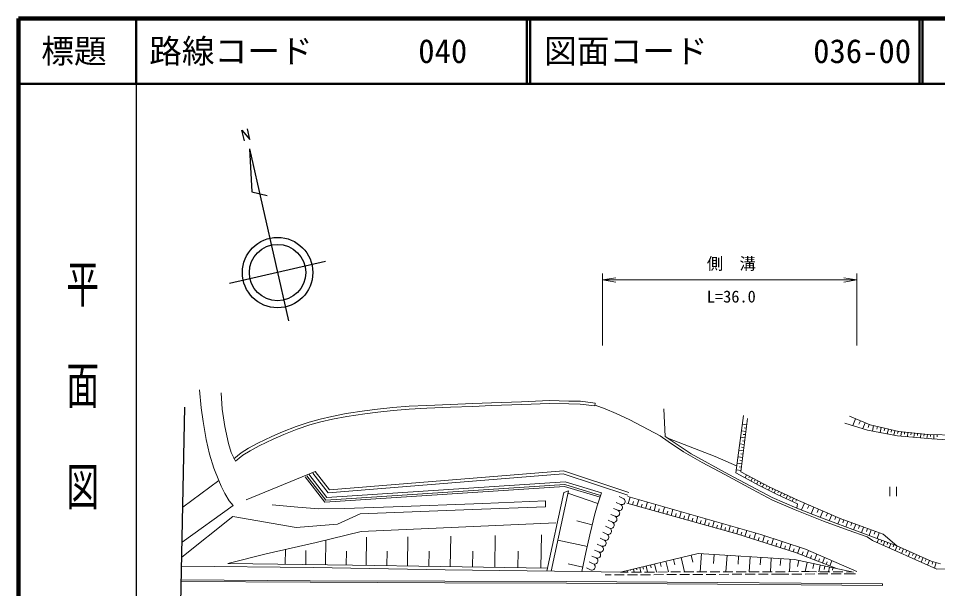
# Model space of a CAD drawing. Units: millimetres, scale not verified. Extents: x 40000 to 680000, y 20000 to 380000.
# Drawn here: x 40000 to 180544, y 292804 to 380000 of the extents above; entities that cross this region are included whole.
import ezdxf
from ezdxf.enums import TextEntityAlignment as Align

# ---------------------------------------------------------------- set-up
doc = ezdxf.new("R2010")
doc.units = ezdxf.units.MM
doc.header["$LTSCALE"] = 1000
for name, color, linetype, lineweight in [('M-BMK-OTRS', 5, 'Continuous', 25), ('M-BMK-SRVR', 3, 'Continuous', 25), ('M-STR-HTXT', 7, 'Continuous', 13), ('M-TTL', 2, 'Continuous', 140), ('M-TTL-BAND', 7, 'Continuous', 25), ('M-TTL-LINE', 7, 'Continuous', 50), ('M-WORK', 1, 'Continuous', 13)]:
    doc.layers.add(name, color=color, linetype=linetype, lineweight=lineweight)
doc.layers.add('M-TTL-TXT', color=7, linetype='Continuous')
doc.styles.add('@ＭＳ ゴシック', font='')
doc.styles.add('ＭＳ ゴシック', font='')
doc.styles.get('@ＭＳ ゴシック').set_extended_font_data('@MS Gothic')
doc.styles.get('ＭＳ ゴシック').set_extended_font_data('MS Gothic')

# ---------------------------------------------------------------- blocks, each defined once
blk = doc.blocks.new('open_arrow')
at = {"color": 0, "linetype": 'Continuous', "lineweight": -2}
blk.add_lwpolyline([(7.5, 1.25), (0, 0), (7.5, -1.25)], dxfattribs=at)

msp = doc.modelspace()

# ---------------------------------------------------------------- linework, layer by layer
at = {"layer": 'M-BMK-OTRS'}
msp.add_line((64842, 290577), (65434, 320572), dxfattribs=at)
at = {"layer": 'M-BMK-SRVR'}
for p, q in [((74546, 361298), (74176, 362918)), ((74176, 362918), (75388, 361485)), ((75388, 361485), (75008, 363110)), ((75316, 360035), (75703, 353493)), ((75316, 360035), (81304, 333776)), ((75703, 353493), (78043, 352922)), ((86980, 342805), (72275, 339451))]:
    msp.add_line(p, q, dxfattribs=at)
for radius in [5387, 4309]:
    msp.add_circle((79628, 341128), radius, dxfattribs=at)
at = {"layer": 'M-STR-HTXT'}
for p, q in [((129321, 330000), (129321, 341000)), ((168183, 330000), (168183, 341000)), ((129321, 340000), (168183, 340000))]:
    msp.add_line(p, q, dxfattribs=at)
at = {"layer": 'M-TTL'}
for p, q in [((40000, 380000), (40000, 20000)), ((680000, 380000), (40000, 380000))]:
    msp.add_line(p, q, dxfattribs=at)
at = {"layer": 'M-TTL-BAND'}
msp.add_line((58000, 370000), (58000, 20000), dxfattribs=at)
at = {"layer": 'M-TTL-LINE'}
for p, q in [((58000, 380000), (58000, 370000)), ((117750, 380000), (117750, 370000)), ((118250, 380000), (118250, 370000)), ((177750, 380000), (177750, 370000)), ((178250, 380000), (178250, 370000)), ((40000, 370000), (680000, 370000))]:
    msp.add_line(p, q, dxfattribs=at)
at = {"layer": 'M-WORK'}
for p, q in [((67934, 320468), (67668, 323185)), ((71013, 322756), (71147, 320225)), ((68236, 318372), (67934, 320468)), ((94922, 320251), (97268, 320501)), ((97268, 320501), (99743, 320692)), ((99743, 320692), (102427, 320823)), ((102427, 320823), (106053, 320977)), ((102447, 320373), (106071, 320527)), ((106053, 320977), (109485, 321107)), ((106071, 320527), (109504, 320657)), ((109485, 321107), (112328, 321237)), ((109504, 320657), (112346, 320787)), ((112328, 321237), (116935, 321391)), ((112346, 320787), (116952, 320941)), ((116935, 321391), (121199, 321569)), ((116952, 320941), (121203, 321119)), ((121199, 321569), (124160, 321486)), ((121203, 321119), (124151, 321036)), ((124151, 321036), (125915, 321012)), ((124160, 321486), (125945, 321462)), ((125915, 321012), (128153, 320740)), ((125945, 321462), (128207, 321187)), ((128207, 321187), (128153, 320740)), ((128167, 320858), (129740, 320287)), ((71147, 320225), (71546, 317614)), ((86142, 318738), (87921, 319132)), ((87921, 319132), (90116, 319573)), ((88014, 318692), (90193, 319130)), ((90116, 319573), (92901, 319978)), ((90193, 319130), (92963, 319532)), ((92901, 319978), (94922, 320251)), ((92963, 319532), (94976, 319805)), ((94976, 319805), (97309, 320053)), ((97309, 320053), (99772, 320243)), ((99772, 320243), (102447, 320373)), ((129740, 320287), (131398, 319588)), ((131398, 319588), (133506, 318605)), ((138912, 316081), (138672, 320290)), ((150847, 319291), (149705, 310496)), ((167085, 319170), (170242, 317851)), ((68716, 315584), (68236, 318372)), ((82466, 317605), (84443, 318276)), ((82621, 317182), (84574, 317845)), ((84443, 318276), (86142, 318738)), ((84574, 317845), (86250, 318301)), ((86250, 318301), (88014, 318692)), ((133506, 318605), (136306, 317137)), ((151496, 318831), (150457, 310652)), ((151370, 317839), (150670, 317928)), ((166357, 318126), (169820, 317034)), ((168007, 318784), (167572, 317743)), ((168736, 318480), (168519, 317959)), ((169465, 318175), (169086, 317266)), ((170102, 317909), (169912, 317454)), ((170242, 317851), (174597, 316812)), ((170766, 317726), (170568, 316895)), ((71546, 317614), (72106, 315003)), ((78763, 316088), (80401, 316793)), ((78950, 315678), (80572, 316377)), ((80401, 316793), (82466, 317605)), ((80572, 316377), (82621, 317182)), ((136306, 317137), (138117, 316160)), ((151244, 316847), (150541, 316936)), ((151181, 316351), (150830, 316396)), ((151307, 317343), (150957, 317388)), ((169820, 317034), (174402, 316181)), ((171348, 317587), (171248, 317172)), ((171929, 317448), (171745, 316676)), ((172470, 317319), (172378, 316933)), ((173011, 317190), (172840, 316472)), ((173514, 317070), (173428, 316711)), ((174017, 316950), (173857, 316283)), ((174503, 316834), (174423, 316501)), ((174597, 316812), (179113, 316372)), ((174998, 316773), (174936, 316133)), ((175496, 316724), (175465, 316404)), ((175994, 316676), (175932, 316042)), ((176491, 316628), (176460, 316310)), ((176989, 316579), (176928, 315951)), ((177487, 316531), (177456, 316216)), ((177984, 316482), (177924, 315860)), ((178482, 316434), (178452, 316122)), ((178980, 316385), (178919, 315769)), ((179113, 316372), (183429, 316252)), ((179479, 316362), (179470, 316052)), ((179979, 316348), (179960, 315685)), ((180478, 316334), (180469, 316003)), ((69231, 313364), (68716, 315584)), ((72106, 315003), (72532, 313618)), ((75194, 314267), (76589, 315036)), ((76589, 315036), (78763, 316088)), ((76795, 314636), (78950, 315678)), ((138117, 316160), (139343, 315308)), ((142882, 313416), (138912, 316081)), ((138912, 316081), (139317, 315809)), ((139317, 315809), (146531, 313004)), ((139343, 315308), (141683, 313736)), ((150992, 314863), (150284, 314953)), ((151118, 315855), (150412, 315945)), ((151055, 315359), (150702, 315404)), ((174402, 316181), (179650, 315702)), ((179650, 315702), (184419, 315435)), ((72532, 313618), (73198, 312313)), ((72920, 312667), (74062, 313561)), ((74062, 313561), (75194, 314267)), ((74321, 313192), (75422, 313879)), ((75422, 313879), (76795, 314636)), ((141683, 313736), (144533, 312084)), ((148636, 310273), (142882, 313416)), ((150866, 313871), (150155, 313961)), ((150803, 313373), (150447, 313418)), ((150929, 314367), (150575, 314412)), ((69888, 311233), (69231, 313364)), ((73198, 312313), (74321, 313192)), ((144533, 312084), (148023, 310246)), ((146531, 313004), (149782, 311592)), ((150740, 312875), (150025, 312966)), ((150676, 312375), (150319, 312421)), ((70634, 309315), (69888, 311233)), ((74839, 306373), (85362, 310716)), ((85362, 310716), (87566, 307897)), ((87566, 307897), (123348, 310792)), ((123348, 310792), (133344, 307512)), ((150485, 310872), (149765, 310963)), ((150613, 311875), (149896, 311967)), ((150549, 311374), (150190, 311419)), ((150457, 310652), (154773, 308361)), ((70634, 309315), (65131, 305247)), ((71007, 308462), (70634, 309315)), ((83850, 309890), (86848, 306035)), ((84087, 310074), (86987, 306345)), ((84403, 310320), (87172, 306758)), ((85007, 310439), (87361, 307429)), ((87361, 307429), (123293, 310336)), ((123293, 310336), (133203, 307085)), ((148023, 310246), (152232, 307982)), ((155270, 306756), (148636, 310273)), ((149705, 310496), (153361, 308501)), ((151340, 310184), (151102, 309734)), ((151782, 309949), (151663, 309724)), ((152224, 309715), (151980, 309255)), ((152665, 309480), (152543, 309250)), ((153107, 309246), (152858, 308776)), ((71575, 307325), (71007, 308462)), ((86848, 306035), (123507, 308443)), ((86987, 306345), (123543, 308746)), ((87172, 306758), (123590, 309150)), ((123507, 308443), (128925, 306770)), ((123543, 308746), (129014, 307057)), ((123590, 309150), (129152, 307433)), ((152232, 307982), (155323, 306330)), ((153361, 308501), (156025, 307196)), ((153549, 309011), (153424, 308776)), ((153990, 308777), (153744, 308313)), ((154432, 308542), (154309, 308311)), ((154876, 308313), (154664, 307863)), ((154773, 308361), (159249, 306257)), ((155328, 308100), (155223, 307875)), ((155781, 307887), (155562, 307423)), ((173220, 308357), (173220, 306957)), ((174270, 306957), (174270, 308357)), ((72250, 306242), (71575, 307325)), ((120799, 295476), (123412, 307505)), ((124104, 307745), (121442, 295468)), ((123412, 307505), (124104, 307745)), ((128601, 305824), (124027, 307390)), ((129152, 307433), (128486, 305487)), ((132473, 306597), (131836, 306887)), ((133160, 306877), (153540, 301083)), ((133250, 305818), (133517, 306776)), ((134581, 305447), (134846, 306398)), ((159026, 305105), (155270, 306756)), ((156025, 307196), (159115, 305784)), ((156233, 307675), (156124, 307442)), ((156686, 307462), (156466, 306994)), ((157138, 307249), (157028, 307015)), ((157591, 307036), (157376, 306579)), ((158043, 306824), (157936, 306595)), ((158496, 306611), (158285, 306163)), ((158948, 306398), (158843, 306174)), ((65026, 299882), (72827, 305514)), ((72827, 305514), (72250, 306242)), ((78809, 305598), (82725, 305278)), ((82725, 305278), (85922, 304985)), ((85922, 304985), (89891, 305065)), ((89891, 305065), (97324, 305332)), ((97324, 305332), (110991, 305838)), ((120608, 305305), (109445, 304905)), ((110991, 305838), (120608, 306237)), ((120608, 306237), (120608, 305305)), ((128486, 305487), (128095, 304048)), ((131642, 304777), (131005, 305068)), ((132057, 305687), (131420, 305978)), ((133033, 305878), (149857, 301190)), ((133916, 305632), (134048, 306108)), ((135242, 305263), (135374, 305735)), ((135903, 305079), (136166, 306023)), ((136559, 304896), (136690, 305364)), ((137215, 304713), (137476, 305650)), ((137866, 304531), (137996, 304997)), ((138518, 304350), (138777, 305280)), ((155323, 306330), (158759, 304865)), ((159115, 305784), (159026, 305105)), ((162782, 303613), (159026, 305105)), ((159249, 306257), (165669, 303513)), ((160168, 305864), (159725, 304827)), ((160894, 305554), (160672, 305035)), ((161620, 305243), (161193, 304244)), ((72788, 303840), (64981, 297607)), ((82458, 302161), (72788, 303840)), ((92235, 304239), (88799, 302641)), ((109445, 304905), (92235, 304239)), ((128095, 304048), (127651, 302290)), ((131226, 303868), (130590, 304158)), ((139164, 304170), (139293, 304631)), ((139811, 303989), (140069, 304913)), ((140453, 303810), (140581, 304269)), ((141095, 303631), (141351, 304549)), ((141732, 303454), (141859, 303909)), ((142370, 303276), (142623, 304187)), ((143635, 302924), (143887, 303827)), ((158759, 304865), (163102, 303106)), ((162319, 304944), (162106, 304445)), ((163019, 304645), (162607, 303682)), ((174318, 299350), (162782, 303613)), ((163693, 304357), (163487, 303876)), ((164367, 304069), (163983, 303169)), ((164997, 303800), (164805, 303350)), ((88799, 302641), (82458, 302161)), ((92409, 301522), (122189, 302850)), ((127732, 302555), (125391, 303156)), ((127651, 302290), (127367, 301029)), ((130396, 302048), (129759, 302339)), ((130811, 302958), (130174, 303249)), ((143002, 303100), (143128, 303552)), ((144263, 302748), (144388, 303197)), ((144891, 302573), (145141, 303471)), ((145515, 302400), (145639, 302845)), ((146139, 302226), (146387, 303117)), ((146758, 302053), (146881, 302496)), ((147377, 301881), (147623, 302765)), ((148606, 301538), (148851, 302416)), ((163102, 303106), (166858, 301721)), ((165627, 303531), (165270, 302693)), ((165669, 303513), (169425, 302127)), ((166224, 303308), (166067, 302881)), ((166822, 303087), (166508, 302236)), ((167418, 302868), (167261, 302442)), ((168015, 302648), (167700, 301795)), ((168611, 302428), (168454, 302002)), ((169208, 302208), (168893, 301355)), ((85535, 299870), (92409, 301522)), ((106036, 296162), (106101, 300830)), ((112839, 296056), (112906, 300915)), ((119901, 295958), (119971, 301003)), ((127367, 301029), (126781, 298312)), ((129980, 301139), (129344, 301429)), ((147991, 301709), (148114, 302148)), ((149216, 301368), (149338, 301804)), ((149826, 301198), (150069, 302070)), ((149857, 301190), (158808, 298312)), ((150459, 300996), (150605, 301448)), ((151092, 300792), (151383, 301696)), ((151756, 300579), (151909, 301053)), ((152421, 300365), (152726, 301314)), ((153540, 301083), (160333, 298845)), ((153782, 299928), (154095, 300900)), ((166858, 301721), (169762, 300735)), ((169425, 302127), (172196, 301115)), ((169805, 301989), (169649, 301562)), ((170403, 301770), (170090, 300912)), ((171004, 301551), (170847, 301122)), ((171604, 301331), (171289, 300469)), ((172196, 301115), (174318, 299350)), ((77889, 298139), (85535, 299870)), ((86978, 296444), (87031, 300230)), ((93173, 296363), (93233, 300669)), ((99484, 296263), (99546, 300748)), ((126993, 299253), (122474, 300225)), ((129150, 299319), (128513, 299610)), ((129565, 300229), (128928, 300520)), ((153101, 300147), (153258, 300633)), ((154456, 299711), (154611, 300193)), ((155130, 299495), (155439, 300457)), ((155797, 299280), (155950, 299757)), ((156464, 299066), (156770, 300019)), ((157785, 298641), (158088, 299585)), ((169762, 300735), (170588, 300149)), ((170588, 300149), (180418, 295780)), ((171524, 300382), (171318, 299825)), ((171993, 300209), (171890, 299930)), ((172462, 300036), (172234, 299418)), ((172931, 299862), (172817, 299553)), ((173400, 299689), (173150, 299011)), ((173875, 299514), (173750, 299174)), ((72002, 296620), (77889, 298139)), ((80784, 296523), (80815, 298801)), ((83939, 296486), (83969, 298657)), ((90134, 296407), (90163, 298541)), ((96329, 296313), (96359, 298538)), ((102760, 296211), (102792, 298535)), ((109437, 296103), (109471, 298532)), ((116370, 296007), (116405, 298529)), ((126781, 298312), (126167, 295409)), ((128734, 298410), (128097, 298700)), ((132081, 295329), (143943, 298192)), ((143943, 298192), (158648, 297233)), ((144424, 298161), (144242, 295359)), ((146386, 298033), (146294, 296632)), ((157125, 298854), (157276, 299325)), ((158453, 298427), (158606, 298904)), ((158808, 298312), (164986, 295906)), ((159114, 298193), (159478, 299127)), ((159784, 297932), (159971, 298411)), ((160333, 298845), (168183, 295409)), ((160455, 297671), (160828, 298629)), ((161722, 297177), (162075, 298083)), ((174349, 299336), (174028, 298620)), ((179539, 297006), (174318, 299350)), ((174850, 299111), (174689, 298753)), ((175351, 298886), (175031, 298174)), ((175849, 298663), (175689, 298307)), ((176347, 298439), (176029, 297731)), ((176843, 298216), (176684, 297862)), ((177338, 297994), (177022, 297290)), ((91070, 296396), (72002, 296620)), ((126313, 296089), (124053, 296575)), ((127903, 296590), (127267, 296881)), ((128319, 297500), (127682, 297791)), ((137272, 296582), (137572, 295343)), ((138140, 296791), (138290, 296172)), ((139008, 297001), (139407, 295347)), ((140165, 297280), (140365, 296454)), ((141323, 297560), (141856, 295353)), ((142867, 297933), (143134, 296830)), ((148347, 297905), (148181, 295369)), ((150122, 297789), (150039, 296522)), ((151897, 297674), (151747, 295379)), ((153503, 297569), (153428, 296421)), ((155110, 297464), (154974, 295387)), ((156564, 297369), (156496, 296331)), ((158018, 297274), (157896, 295394)), ((158648, 297233), (167679, 295342)), ((159321, 297092), (159128, 296170)), ((160612, 296822), (160315, 295400)), ((161089, 297424), (161265, 297877)), ((161608, 296614), (161459, 295903)), ((162322, 296944), (162488, 297372)), ((162921, 296710), (163254, 297566)), ((163487, 296490), (163645, 296894)), ((164054, 296269), (164369, 297078)), ((177831, 297773), (177673, 297420)), ((178324, 297551), (178010, 296851)), ((178815, 297331), (178657, 296981)), ((179305, 297111), (178992, 296414)), ((180978, 296606), (179539, 297006)), ((179807, 296931), (179705, 296563)), ((180322, 296788), (180083, 295929)), ((64953, 296212), (85060, 296030)), ((85060, 296030), (105240, 295670)), ((104577, 296183), (91070, 296396)), ((120901, 295944), (104577, 296183)), ((105240, 295670), (126167, 295409)), ((126167, 295409), (132081, 295329)), ((127488, 295681), (126851, 295972)), ((132081, 295329), (133250, 295332)), ((133053, 295563), (133109, 295331)), ((133539, 295681), (133567, 295565)), ((133750, 295333), (135250, 295337)), ((134025, 295798), (134137, 295334)), ((134511, 295915), (134567, 295683)), ((134997, 296033), (135165, 295336)), ((135484, 296150), (135568, 295802)), ((135750, 295338), (137250, 295342)), ((135972, 296268), (136196, 295339)), ((136622, 296425), (136734, 295961)), ((137750, 295343), (139250, 295347)), ((139750, 295348), (141250, 295352)), ((141750, 295353), (143250, 295357)), ((143750, 295358), (145250, 295362)), ((145750, 295363), (147250, 295367)), ((147750, 295368), (149250, 295372)), ((149750, 295373), (151250, 295377)), ((151750, 295379), (153250, 295382)), ((153750, 295384), (155250, 295387)), ((155750, 295389), (157250, 295393)), ((157750, 295394), (159250, 295398)), ((159750, 295399), (160919, 295402)), ((160919, 295402), (162050, 295392)), ((162603, 296405), (162390, 295389)), ((162549, 295387), (164049, 295374)), ((163314, 296256), (163208, 295748)), ((164026, 296107), (163872, 295376)), ((164538, 296000), (164461, 295634)), ((164549, 295370), (166049, 295356)), ((166549, 295352), (167679, 295342)), ((180418, 295780), (190782, 296127)), ((64911, 293886), (84629, 293766)), ((64912, 294136), (84630, 294016)), ((84629, 293766), (105210, 293686)), ((84630, 294016), (105210, 293936)), ((105210, 293936), (123792, 293896)), ((123792, 293896), (146890, 293736)), ((130634, 294900), (129696, 294896)), ((132634, 294911), (131134, 294903)), ((134634, 294921), (133134, 294913)), ((136634, 294931), (135134, 294923)), ((138634, 294941), (137134, 294933)), ((140634, 294951), (139134, 294943)), ((142634, 294961), (141134, 294953)), ((144634, 294971), (143134, 294964)), ((146634, 294981), (145134, 294974)), ((146890, 293736), (159677, 293656)), ((148634, 294991), (147134, 294984)), ((150633, 295001), (149134, 294994)), ((152633, 295012), (151133, 295004)), ((154633, 295022), (153133, 295014)), ((156071, 295029), (155133, 295024)), ((157775, 295033), (156071, 295029)), ((159775, 295037), (158275, 295034)), ((161775, 295042), (160275, 295038)), ((163775, 295046), (162275, 295043)), ((165775, 295051), (164275, 295047)), ((167979, 295056), (166275, 295052)), ((105210, 293686), (123791, 293646)), ((123791, 293646), (146888, 293486)), ((146888, 293486), (159675, 293406)), ((159675, 293406), (172103, 293286)), ((159677, 293656), (172105, 293536)), ((172103, 293286), (172105, 293536))]:
    msp.add_line(p, q, dxfattribs=at)
for centre in [(132265, 306142), (131850, 305232), (131019, 303413), (131434, 304322), (130603, 302503), (129773, 300684), (130188, 301593), (129357, 299774), (128526, 297955), (128942, 298865), (127696, 296136), (128111, 297045)]:
    msp.add_arc(centre, 500, 245.45635, 65.45635, dxfattribs=at)

# ---------------------------------------------------------------- block references
at = {"layer": 'M-STR-HTXT', "xscale": 267, "yscale": 267}
msp.add_blockref('open_arrow', (129321, 340000), dxfattribs=at)
at = {"layer": 'M-STR-HTXT', "xscale": 267, "yscale": 267, "rotation": 180}
msp.add_blockref('open_arrow', (168183, 340000), dxfattribs=at)

# ---------------------------------------------------------------- texts
at = {"layer": 'M-STR-HTXT', "style": 'ＭＳ ゴシック'}
msp.add_text('側\u3000溝', height=1833, dxfattribs=at).set_placement((149000, 342500), align=Align.MIDDLE_CENTER)
msp.add_text('L=36.0', height=1833, dxfattribs=at).set_placement((149000, 336000), align=Align.BOTTOM_CENTER)
at = {"layer": 'M-TTL-BAND', "style": '@ＭＳ ゴシック', "width": 1.55}
msp.add_text('平  面  図', height=3666, rotation=270, dxfattribs=at).set_placement((49777, 323975), align=Align.MIDDLE_CENTER)
at = {"layer": 'M-TTL-TXT', "style": 'ＭＳ ゴシック'}
msp.add_text('標題', height=3666, dxfattribs=at).set_placement((48500, 375000), align=Align.MIDDLE_CENTER)
for s, p in [('路線コード', (60000, 375000)), ('040', (101142, 375000)), ('図面コード', (120380, 375000)), ('036-00', (161521, 375000))]:
    msp.add_text(s, height=3666, dxfattribs=at).set_placement(p, align=Align.MIDDLE_LEFT)

doc.saveas('drawing.dxf')
